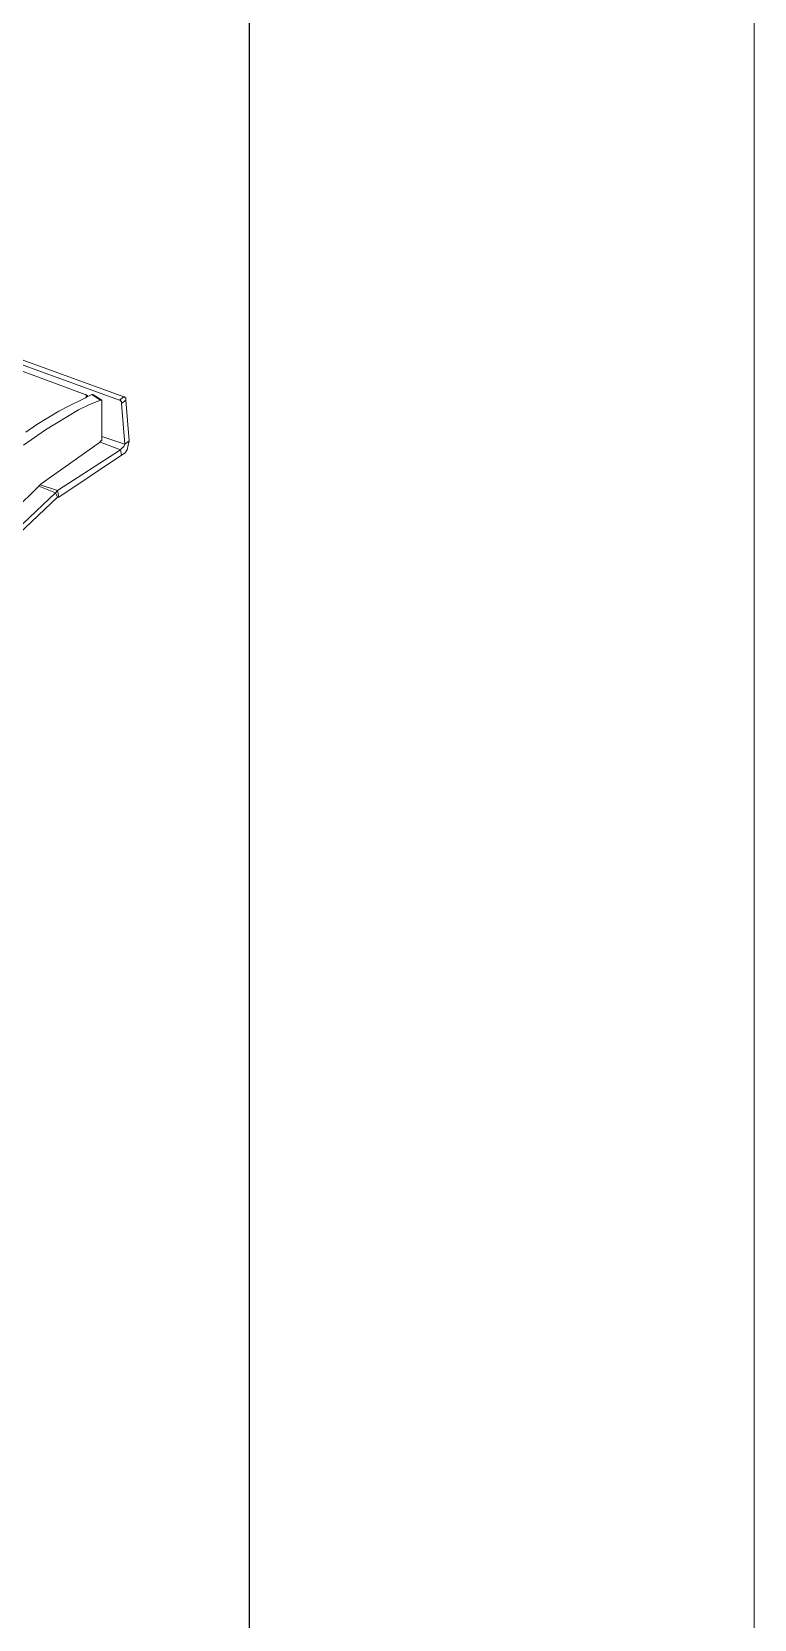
# Model space of a CAD drawing. Header units: millimetres. Extents: x 3 to 592, y 5 to 207.
# Drawn here: x 565.9 to 589, y 125.9 to 176.7 of the extents above; entities that cross this region are included whole.
import ezdxf

# ---------------------------------------------------------------- set-up
doc = ezdxf.new("R2010")
doc.units = ezdxf.units.MM
picture_1 = doc.add_image_def('image5.jpg', size_in_pixel=(760, 1236))

msp = doc.modelspace()

# ---------------------------------------------------------------- linework, layer by layer
at = {"color": 9, "lineweight": 0, "true_color": 0xc0c0c0}
msp.add_lwpolyline([(588.994237, 5.221111), (588.994237, 204.822778)], dxfattribs=at)
at = {"color": 7, "lineweight": 0}
for points in [[(537.841459, 176.283056), (568.815348, 165.029444)], [(537.66507, 176.177222), (568.674237, 164.923611)], [(567.580626, 165.1), (564.723126, 166.158333)], [(565.675626, 163.900556), (566.028404, 164.1475), (566.381181, 164.359167), (566.733959, 164.570833), (567.086737, 164.747222), (567.439515, 164.923611), (567.792293, 165.1)], [(567.615904, 164.994167), (567.615904, 165.029444), (567.651181, 165.064722), (567.615904, 165.064722), (567.615904, 165.1), (567.580626, 165.1)], [(567.651181, 165.029444), (567.651181, 165.064722)], [(568.074515, 164.923611), (567.792293, 165.1)], [(567.792293, 165.1), (567.82757, 165.1)], [(568.109793, 164.923611), (567.82757, 165.1)], [(565.60507, 163.477222), (565.957848, 163.724167), (566.310626, 163.971111), (566.663404, 164.182778), (567.016181, 164.394444), (567.368959, 164.606111), (567.721737, 164.7825), (568.074515, 164.923611)], [(567.580626, 164.994167), (567.615904, 164.994167)], [(568.109793, 164.888333), (568.109793, 164.923611), (568.074515, 164.923611)], [(568.109793, 164.888333), (568.109793, 163.688889)], [(568.674237, 164.923611), (568.815348, 165.029444)], [(568.744793, 164.817778), (568.744793, 164.853056), (568.744793, 164.888333), (568.709515, 164.888333), (568.709515, 164.923611), (568.674237, 164.923611)], [(568.885904, 164.923611), (568.744793, 164.817778)], [(568.744793, 164.817778), (568.850626, 163.5125)], [(568.815348, 165.029444), (568.850626, 165.029444), (568.850626, 164.994167), (568.885904, 164.994167), (568.885904, 164.958889), (568.885904, 164.923611)], [(568.885904, 164.923611), (568.991737, 163.618333)], [(568.074515, 163.583056), (566.169515, 162.2425)], [(568.039237, 163.583056), (568.709515, 163.336111)], [(568.074515, 163.583056), (568.074515, 163.618333), (568.109793, 163.618333), (568.109793, 163.653611), (568.109793, 163.688889)], [(568.850626, 163.5125), (568.109793, 163.759444)], [(568.991737, 163.618333), (568.956459, 163.477222), (568.921181, 163.336111), (568.850626, 163.230278), (568.744793, 163.159722)], [(568.850626, 163.5125), (568.991737, 163.618333)], [(566.698681, 162.030833), (568.709515, 163.336111)], [(566.733959, 161.819167), (568.744793, 163.159722)], [(568.850626, 163.5125), (568.815348, 163.441944), (568.78007, 163.406667), (568.744793, 163.371389), (568.709515, 163.336111)], [(568.709515, 163.336111), (568.744793, 163.159722)], [(566.169515, 162.2425), (564.299793, 160.408056)], [(566.628126, 161.960278), (566.098959, 162.171944)], [(566.134237, 162.207222), (566.698681, 162.030833)], [(566.698681, 162.030833), (566.628126, 161.960278)], [(566.733959, 161.819167), (566.698681, 162.030833)], [(564.758404, 160.196389), (566.628126, 161.960278)], [(564.828959, 160.055278), (566.698681, 161.819167)], [(566.628126, 161.960278), (566.698681, 161.819167)], [(566.733959, 161.819167), (566.698681, 161.819167)]]:
    msp.add_lwpolyline(points, dxfattribs=at)

# ---------------------------------------------------------------- pictures from other files: only their frames are drawn
image = msp.add_image(picture_1, insert=(462.612373, 26.904439), size_in_units=(110.2152, 179.750244))
image.dxf.flags = 7

doc.saveas('drawing.dxf')
